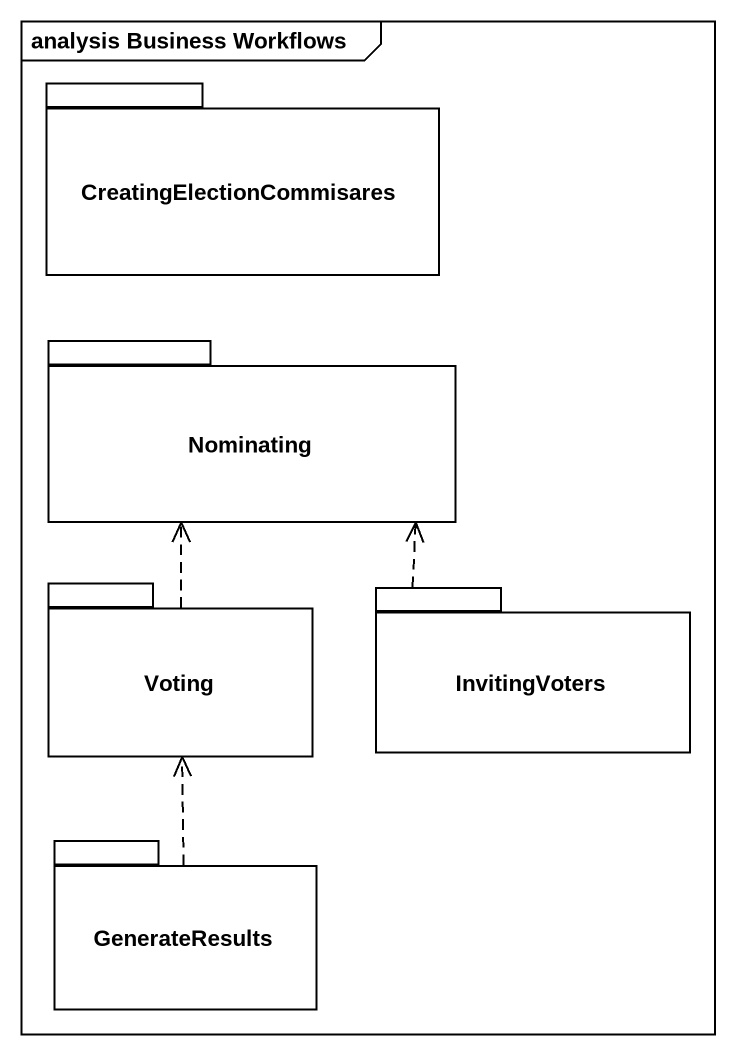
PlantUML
@startuml
mainframe analysis Business Workflows
package CreatingElectionCommisares {
}
package Nominating {
}
package Voting {
}
package InvitingVoters {
}
package GenerateResults {
}
Voting .up.> Nominating
InvitingVoters .up.> Nominating
GenerateResults .up.> Voting
@enduml
